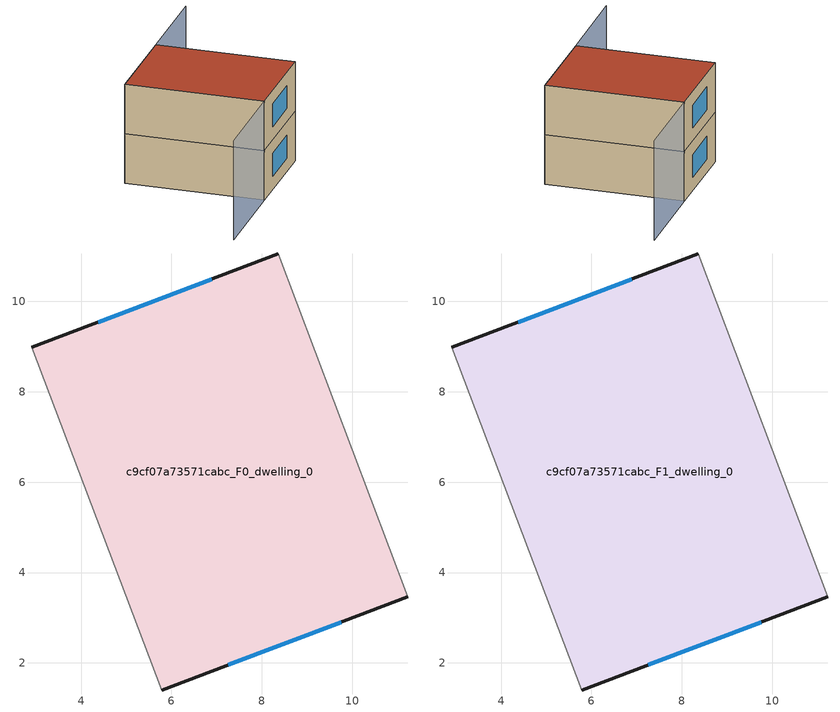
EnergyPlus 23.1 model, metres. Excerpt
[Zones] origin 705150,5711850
c9cf07a73571cabc_F0_dwelling_0
 floor ground (EU_floor_Construction): 8.36,11.05 11.23,3.46 5.79,1.4 2.91,8.98 z0
 wall outside (EU_wall_Construction): 8.36,11.05 2.91,8.98 / 5.79,1.4 11.23,3.46 z0:3
 wall adiabatic (EU_wall_Construction): 11.23,3.46 8.36,11.05 / 2.91,8.98 5.79,1.4 z0:3
 window (EU_Window_Construction): 6.89,10.49 4.38,9.54 / 7.26,1.96 9.76,2.9 z0.81:2.19
c9cf07a73571cabc_F1_dwelling_0
 floor to c9cf07a73571cabc_F0_dwelling_0 (EU_floor_Construction): 8.36,11.05 11.23,3.46 5.79,1.4 2.9,8.98 z3
 wall outside (EU_wall_Construction): 8.36,11.05 2.91,8.98 / 5.79,1.4 11.23,3.46 z3:6
 wall adiabatic (EU_wall_Construction): 11.23,3.46 8.36,11.05 / 2.91,8.98 5.79,1.4 z3:6
 window (EU_Window_Construction): 6.89,10.49 4.38,9.54 / 7.26,1.96 9.76,2.9 z3.81:5.19
 roof outside (EU_roof_Construction): 11.23,3.46 8.36,11.05 2.91,8.98 5.79,1.4 z6
shading: 11.24,3.46 8.36,11.05 / 8.36,11.05 13.66,13.06 / 2.9,8.99 5.79,1.4 / 5.79,1.4 0.34,-0.67 z0:6
[Building]
EU S2 Campaign: North Axis=0; Terrain=City; Solar Distribution=FullExterior
[Site:Location]
London: Latitude=51.5; Longitude=-0.5; Time Zone=0; Elevation=25
[SizingPeriod:WeatherFileDays]
AnnualSizingPeriod: Begin Month=1; Begin Day of Month=1; End Month=12; End Day of Month=31; Day of Week for Start Day=Monday; Use Weather File Daylight Saving Period=No; Use Weather File Rain and Snow Indicators=No
[MATERIAL]
EU_InternalMass_Material: Roughness=MediumRough; Thickness=0.1; Conductivity=1; Density=1800; Specific Heat=900; Thermal Absorptance=0.9; Solar Absorptance=0.7; Visible Absorptance=0.7
[MATERIAL:NOMASS] Roughness=MediumRough; Thermal Absorptance=0.9; Solar Absorptance=0.7; Visible Absorptance=0.7
Name | Thermal Resistance
EU_wall_NoMass | 0.727863
EU_roof_NoMass | 0.773354
EU_floor_NoMass | 1.79329
[WINDOWMATERIAL:SIMPLEGLAZINGSYSTEM]
EU_Window_SimpleGlazing: UFactor=2.58614; Solar Heat Gain Coefficient=0.76; Visible Transmittance=0.76
[CONSTRUCTION]
EU_wall_Construction: EU_wall_NoMass
EU_roof_Construction: EU_roof_NoMass
EU_floor_Construction: EU_floor_NoMass
EU_Window_Construction: EU_Window_SimpleGlazing
EU_InternalMass_Construction: EU_InternalMass_Material
[ZONE] Type=1; Multiplier=1; Ceiling Height=autocalculate; Volume=141.885; Floor Area=autocalculate; Part of Total Floor Area=Yes
c9cf07a73571cabc_F0_dwelling_0; c9cf07a73571cabc_F1_dwelling_0
[INTERNALMASS] Construction=EU_InternalMass_Construction; Surface Area=47.295
Name | Zone or ZoneList
c9cf07a73571cabc_F0_dwelling_0_EU_InternalMass | c9cf07a73571cabc_F0_dwelling_0
c9cf07a73571cabc_F1_dwelling_0_EU_InternalMass | c9cf07a73571cabc_F1_dwelling_0
[OTHEREQUIPMENT] Fuel Type=Electricity; Design Level Calculation Method=Watts/Area; Power per Zone Floor Area=1; Fraction Latent=0; Fraction Radiant=0; Fraction Lost=0; Carbon Dioxide Generation Rate=0; EndUse Subcategory=EU_Step8_InternalGains
Name | Zone or ZoneList or Space or SpaceList | Schedule
EU_Step8_InternalGain_c9cf07a73571cabc_F0_dwelling_0_f000 | c9cf07a73571cabc_F0_dwelling_0 | EU_Step8_GainSchedule_c9cf07a73571cabc_F0_dwelling_0_f000
EU_Step8_InternalGain_c9cf07a73571cabc_F1_dwelling_0_f000 | c9cf07a73571cabc_F1_dwelling_0 | EU_Step8_GainSchedule_c9cf07a73571cabc_F1_dwelling_0_f000
[ZONEVENTILATION:DESIGNFLOWRATE] Schedule=EU_AlwaysOn; Design Flow Rate Calculation Method=AirChanges/Hour; Air Changes per Hour=0.484901; Ventilation Type=Natural; Fan Pressure Rise=0; Fan Total Efficiency=1; Constant Term Coefficient=1; Temperature Term Coefficient=0; Velocity Term Coefficient=0; Velocity Squared Term Coefficient=0; Minimum Indoor Temperature=-100; Maximum Indoor Temperature=100; Delta Temperature=-100; Minimum Outdoor Temperature=-100; Maximum Outdoor Temperature=100; Maximum Wind Speed=40
Name | Zone or ZoneList or Space or SpaceList
EU_ConstantAir_c9cf07a73571cabc_F0_dwelling_0 | c9cf07a73571cabc_F0_dwelling_0
EU_ConstantAir_c9cf07a73571cabc_F1_dwelling_0 | c9cf07a73571cabc_F1_dwelling_0
[HVACTEMPLATE:THERMOSTAT] Constant Heating Setpoint=20; Constant Cooling Setpoint=50
EU_HeatOnly_c9cf07a73571cabc_F0_dwelling_0; EU_HeatOnly_c9cf07a73571cabc_F1_dwelling_0
[HVACTEMPLATE:ZONE:IDEALLOADSAIRSYSTEM] System Availability Schedule=EU_AlwaysOn; Maximum Heating Supply Air Temperature=50; Minimum Cooling Supply Air Temperature=13; Maximum Heating Supply Air Humidity Ratio=0.0156; Minimum Cooling Supply Air Humidity Ratio=0.0077; Heating Limit=NoLimit; Cooling Limit=NoLimit; Heating Availability Schedule=EU_AlwaysOn; Cooling Availability Schedule=EU_CoolingOff; Dehumidification Control Type=ConstantSensibleHeatRatio; Cooling Sensible Heat Ratio=0.7; Dehumidification Setpoint=60; Humidification Control Type=None; Humidification Setpoint=30; Outdoor Air Method=None; Outdoor Air Flow Rate per Person=0.00944; Outdoor Air Flow Rate per Zone Floor Area=0; Outdoor Air Flow Rate per Zone=0; Demand Controlled Ventilation Type=None; Outdoor Air Economizer Type=NoEconomizer; Heat Recovery Type=None; Sensible Heat Recovery Effectiveness=0.7; Latent Heat Recovery Effectiveness=0.65
Name | Template Thermostat
c9cf07a73571cabc_F0_dwelling_0 | EU_HeatOnly_c9cf07a73571cabc_F0_dwelling_0
c9cf07a73571cabc_F1_dwelling_0 | EU_HeatOnly_c9cf07a73571cabc_F1_dwelling_0
[SIZING:ZONE] Zone Cooling Design Supply Air Temperature Input Method=SupplyAirTemperature; Zone Cooling Design Supply Air Temperature=13; Zone Heating Design Supply Air Temperature Input Method=SupplyAirTemperature; Zone Heating Design Supply Air Temperature=50; Zone Cooling Design Supply Air Humidity Ratio=0.008; Zone Heating Design Supply Air Humidity Ratio=0.008; Cooling Design Air Flow Method=DesignDay; Cooling Design Air Flow Rate=0; Cooling Minimum Air Flow per Zone Floor Area=0.000762; Cooling Minimum Air Flow=0; Cooling Minimum Air Flow Fraction=0.2; Heating Design Air Flow Method=DesignDay; Heating Design Air Flow Rate=0; Heating Maximum Air Flow per Zone Floor Area=0.002032; Heating Maximum Air Flow=0.141576; Heating Maximum Air Flow Fraction=0.3; Account for Dedicated Outdoor Air System=No; Dedicated Outdoor Air System Control Strategy=NeutralSupplyAir; Dedicated Outdoor Air Low Setpoint Temperature for Design=autosize; Dedicated Outdoor Air High Setpoint Temperature for Design=autosize; Zone Load Sizing Method=Sensible Load Only No Latent Load; Zone Latent Cooling Design Supply Air Humidity Ratio Input Method=HumidityRatioDifference; Zone Cooling Design Supply Air Humidity Ratio Difference=0.005; Zone Latent Heating Design Supply Air Humidity Ratio Input Method=HumidityRatioDifference; Zone Humidification Design Supply Air Humidity Ratio Difference=0.005
c9cf07a73571cabc_F0_dwelling_0; c9cf07a73571cabc_F1_dwelling_0
[SCHEDULE:CONSTANT]
Name | Hourly Value
EU_AlwaysOn | 1
EU_CoolingOff | 0
[SCHEDULE:FILE] Column Number=1; Rows to Skip at Top=0; Number of Hours of Data=8760; Column Separator=Comma; Interpolate to Timestep=No; Minutes per Item=60; Adjust Schedule for Daylight Savings=Yes
Name | File
EU_Step8_GainSchedule_c9cf07a73571cabc_F0_dwelling_0_f000 | ../../schedules/c9cf07a73571cabc/c9cf07a73571cabc_F0_dwelling_0_f000_gain.csv
EU_Step8_GainSchedule_c9cf07a73571cabc_F1_dwelling_0_f000 | ../../schedules/c9cf07a73571cabc/c9cf07a73571cabc_F1_dwelling_0_f000_gain.csv
